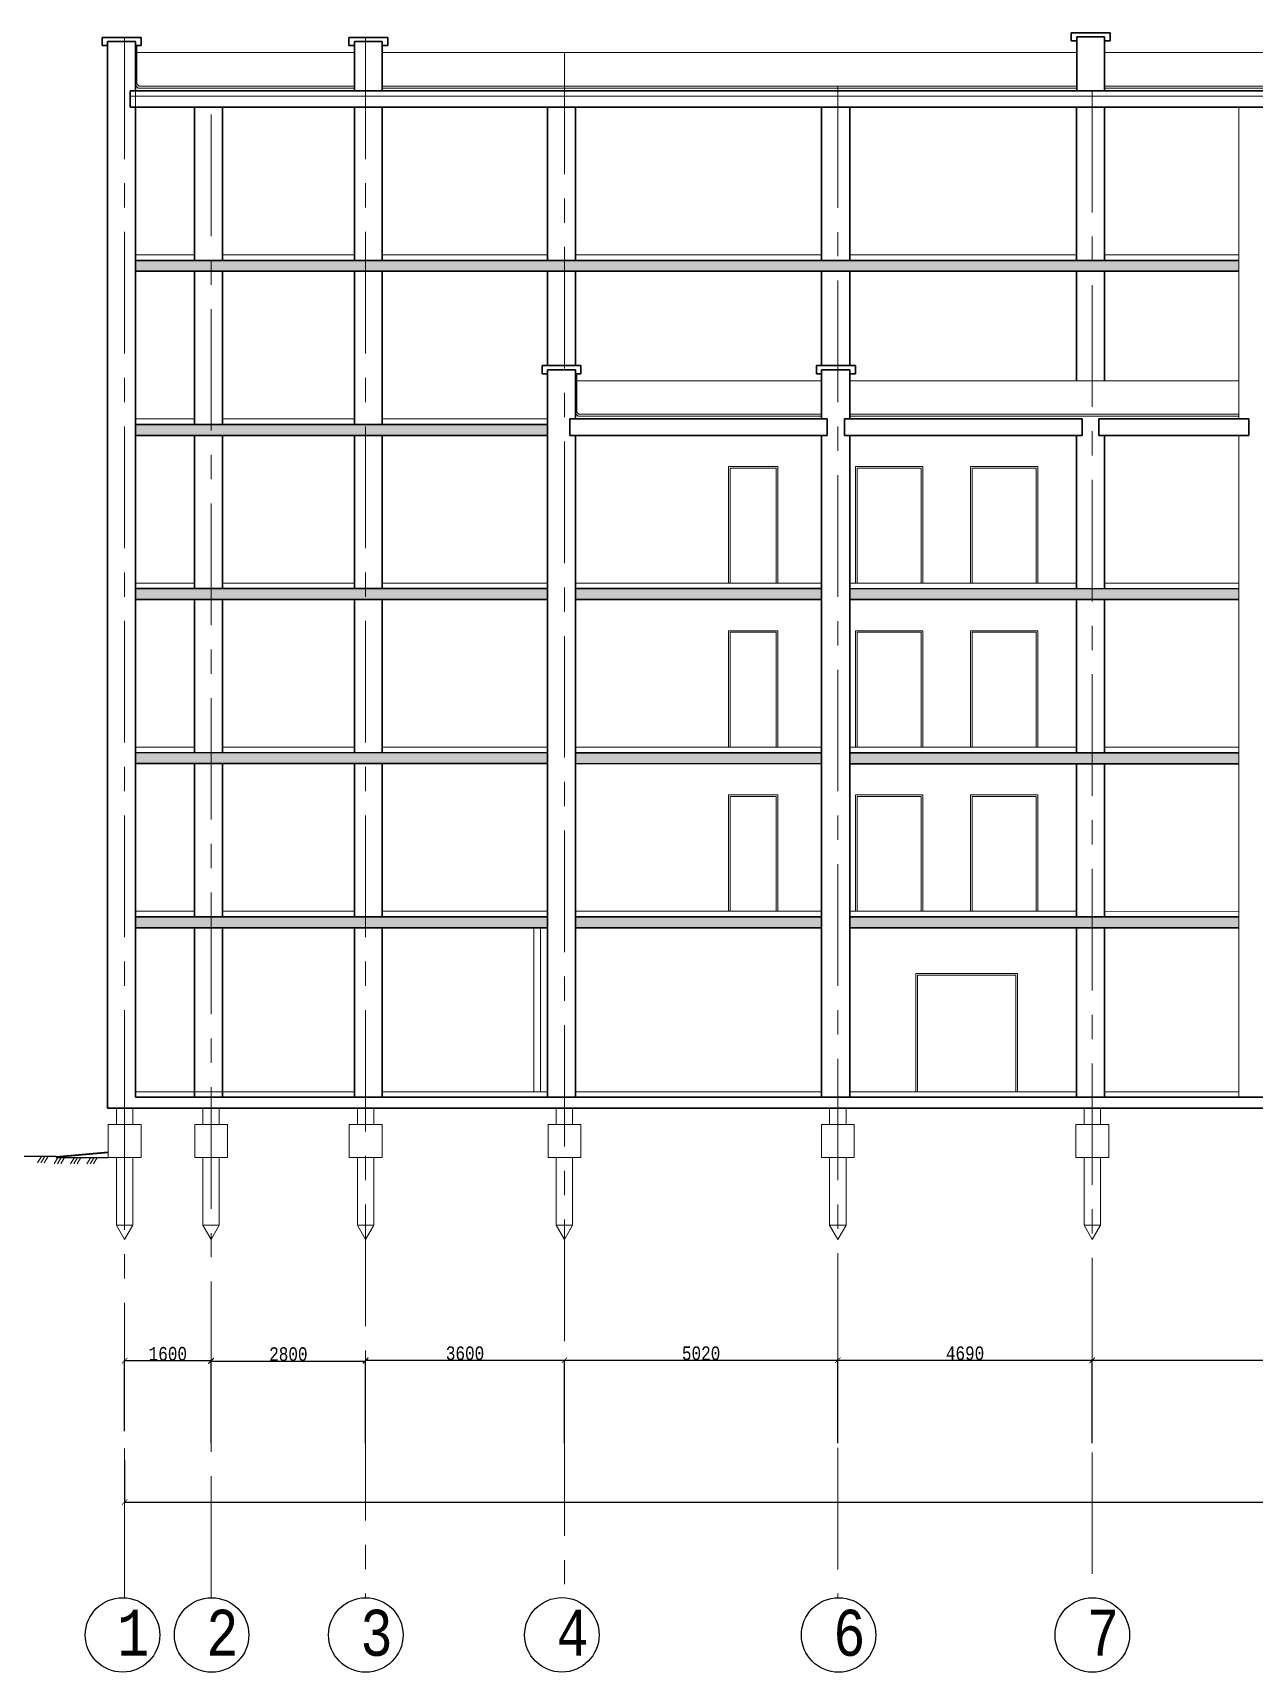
# Model space of a CAD drawing. Header units: millimetres. Extents: x -689206 to 4969298, y -1019800 to 703299.
# Drawn here: x 53397 to 75721, y -719664 to -689694 of the extents above; entities that cross this region are included whole.
import ezdxf

# ---------------------------------------------------------------- set-up
doc = ezdxf.new("R2010")
doc.units = ezdxf.units.MM
doc.linetypes.add('осеваяX2', pattern=[101.6, 63.5, -12.7, 12.7, -12.7])
doc.layers.add('РАЗМЕРЫ', color=7, linetype='Continuous', lineweight=9)
for name, color, linetype in [('разрез1-1', 7, 'Continuous'), ('разрез2-2', 7, 'Continuous'), ('сетка', 104, 'Continuous')]:
    doc.layers.add(name, color=color, linetype=linetype)
doc.styles.add('Аннотативный', font='isocteur.ttf', dxfattribs={"width": 0.7, "height": 250})
doc.dimstyles.new('Аннотативный', dxfattribs={"dimscale": 0, "dimtxt": 250, "dimasz": 100, "dimexe": 1.25, "dimexo": 0.625, "dimtad": 1, "dimdec": 0, "dimtxsty": 'Аннотативный', "dimblk": 'ARCHTICK', "dimcen": 2.5, "dimadec": 0, "dimazin": 0, "dimtfac": 1, "dimtdec": 0, "dimtmove": 0, "dimatfit": 3, "dimfxl": 1, "dimarcsym": 0})
pattern_1 = [(45, (0, -153604.33), (33.6759605, 123.478522), [158.75, -31.75, 0, -31.75])]

# ---------------------------------------------------------------- blocks, each defined once
blk = doc.blocks.new('_ArchTick')
at = {"color": 0, "linetype": 'ByBlock', "const_width": 0.15}
blk.add_lwpolyline([(-0.5, -0.5), (0.5, 0.5)], dxfattribs=at)
blk = doc.blocks.new('*D3258')
at = {"layer": 'Defpoints', "color": 0, "lineweight": 5, "ltscale": 35, "transparency": 16777216}
for p in [(55075, -713970), (55075, -715257), (56656, -715257)]:
    blk.add_point(p, dxfattribs=at)
at = {"layer": 'РАЗМЕРЫ', "color": 0, "lineweight": -2, "ltscale": 35, "transparency": 16777216}
for p, q in [((55075, -715256), (55075, -713969)), ((56656, -713970), (55075, -713970)), ((56656, -715256), (56656, -713969))]:
    blk.add_line(p, q, dxfattribs=at)
at = {"layer": 'РАЗМЕРЫ', "color": 0, "lineweight": -2, "ltscale": 35, "transparency": 16777216, "xscale": 100, "yscale": 100, "zscale": 100, "rotation": 180}
blk.add_blockref('_ArchTick', (55075, -713970), dxfattribs=at)
at = {"layer": 'РАЗМЕРЫ', "color": 0, "lineweight": -2, "ltscale": 35, "transparency": 16777216, "xscale": 100, "yscale": 100, "zscale": 100}
blk.add_blockref('_ArchTick', (56656, -713970), dxfattribs=at)
at = {"layer": 'РАЗМЕРЫ', "color": 0, "lineweight": 5, "ltscale": 35, "transparency": 16777216, "insert": (55865, -713845), "char_height": 250, "attachment_point": 5, "style": 'Аннотативный'}
blk.add_mtext('1600', dxfattribs=at)
blk = doc.blocks.new('*D3259')
at = {"layer": 'Defpoints', "color": 0, "lineweight": 5, "ltscale": 35, "transparency": 16777216}
for p in [(59480, -713977), (56656, -715478), (59480, -715478)]:
    blk.add_point(p, dxfattribs=at)
at = {"layer": 'РАЗМЕРЫ', "color": 0, "lineweight": -2, "ltscale": 35, "transparency": 16777216}
for p, q in [((56656, -715477), (56656, -713976)), ((56656, -713977), (59480, -713977)), ((59480, -715477), (59480, -713976))]:
    blk.add_line(p, q, dxfattribs=at)
at = {"layer": 'РАЗМЕРЫ', "color": 0, "lineweight": -2, "ltscale": 35, "transparency": 16777216, "xscale": 100, "yscale": 100, "zscale": 100, "rotation": 180}
blk.add_blockref('_ArchTick', (56656, -713977), dxfattribs=at)
at = {"layer": 'РАЗМЕРЫ', "color": 0, "lineweight": -2, "ltscale": 35, "transparency": 16777216, "xscale": 100, "yscale": 100, "zscale": 100}
blk.add_blockref('_ArchTick', (59480, -713977), dxfattribs=at)
at = {"layer": 'РАЗМЕРЫ', "color": 0, "lineweight": 5, "ltscale": 35, "transparency": 16777216, "insert": (58068, -713851), "char_height": 250, "attachment_point": 5, "style": 'Аннотативный'}
blk.add_mtext('2800', dxfattribs=at)
blk = doc.blocks.new('*D3260')
at = {"layer": 'Defpoints', "color": 0, "lineweight": 5, "ltscale": 35, "transparency": 16777216}
for p in [(59480, -713961), (63114, -713961), (63114, -715481)]:
    blk.add_point(p, dxfattribs=at)
at = {"layer": 'РАЗМЕРЫ', "color": 0, "lineweight": -2, "ltscale": 35, "transparency": 16777216}
for p, q in [((59480, -713960), (59480, -713960)), ((59480, -713961), (63114, -713961)), ((63114, -715480), (63114, -713960))]:
    blk.add_line(p, q, dxfattribs=at)
at = {"layer": 'РАЗМЕРЫ', "color": 0, "lineweight": -2, "ltscale": 35, "transparency": 16777216, "xscale": 100, "yscale": 100, "zscale": 100, "rotation": 180}
blk.add_blockref('_ArchTick', (59480, -713961), dxfattribs=at)
at = {"layer": 'РАЗМЕРЫ', "color": 0, "lineweight": -2, "ltscale": 35, "transparency": 16777216, "xscale": 100, "yscale": 100, "zscale": 100}
blk.add_blockref('_ArchTick', (63114, -713961), dxfattribs=at)
at = {"layer": 'РАЗМЕРЫ', "color": 0, "lineweight": 5, "ltscale": 35, "transparency": 16777216, "insert": (61297, -713835), "char_height": 250, "attachment_point": 5, "style": 'Аннотативный'}
blk.add_mtext('3600', dxfattribs=at)
blk = doc.blocks.new('*D3261')
at = {"layer": 'Defpoints', "color": 0, "lineweight": 5, "ltscale": 35, "transparency": 16777216}
for p in [(63114, -713961), (68110, -713961), (68110, -715477)]:
    blk.add_point(p, dxfattribs=at)
at = {"layer": 'РАЗМЕРЫ', "color": 0, "lineweight": -2, "ltscale": 35, "transparency": 16777216}
for p, q in [((63114, -713960), (63114, -713960)), ((63114, -713961), (68110, -713961)), ((68110, -715476), (68110, -713960))]:
    blk.add_line(p, q, dxfattribs=at)
at = {"layer": 'РАЗМЕРЫ', "color": 0, "lineweight": -2, "ltscale": 35, "transparency": 16777216, "xscale": 100, "yscale": 100, "zscale": 100, "rotation": 180}
blk.add_blockref('_ArchTick', (63114, -713961), dxfattribs=at)
at = {"layer": 'РАЗМЕРЫ', "color": 0, "lineweight": -2, "ltscale": 35, "transparency": 16777216, "xscale": 100, "yscale": 100, "zscale": 100}
blk.add_blockref('_ArchTick', (68110, -713961), dxfattribs=at)
at = {"layer": 'РАЗМЕРЫ', "color": 0, "lineweight": 5, "ltscale": 35, "transparency": 16777216, "insert": (65612, -713835), "char_height": 250, "attachment_point": 5, "style": 'Аннотативный'}
blk.add_mtext('5020', dxfattribs=at)
blk = doc.blocks.new('*D3262')
at = {"layer": 'Defpoints', "color": 0, "lineweight": 5, "ltscale": 35, "transparency": 16777216}
for p in [(68110, -713961), (72762, -713961), (72762, -715476)]:
    blk.add_point(p, dxfattribs=at)
at = {"layer": 'РАЗМЕРЫ', "color": 0, "lineweight": -2, "ltscale": 35, "transparency": 16777216}
for p, q in [((68110, -713960), (68110, -713960)), ((68110, -713961), (72762, -713961)), ((72762, -715476), (72762, -713960))]:
    blk.add_line(p, q, dxfattribs=at)
at = {"layer": 'РАЗМЕРЫ', "color": 0, "lineweight": -2, "ltscale": 35, "transparency": 16777216, "xscale": 100, "yscale": 100, "zscale": 100, "rotation": 180}
blk.add_blockref('_ArchTick', (68110, -713961), dxfattribs=at)
at = {"layer": 'РАЗМЕРЫ', "color": 0, "lineweight": -2, "ltscale": 35, "transparency": 16777216, "xscale": 100, "yscale": 100, "zscale": 100}
blk.add_blockref('_ArchTick', (72762, -713961), dxfattribs=at)
at = {"layer": 'РАЗМЕРЫ', "color": 0, "lineweight": 5, "ltscale": 35, "transparency": 16777216, "insert": (70436, -713835), "char_height": 250, "attachment_point": 5, "style": 'Аннотативный'}
blk.add_mtext('4690', dxfattribs=at)
blk = doc.blocks.new('*D3263')
at = {"layer": 'Defpoints', "color": 0, "lineweight": 5, "ltscale": 35, "transparency": 16777216}
for p in [(72762, -713961), (79994, -713961), (79994, -715476)]:
    blk.add_point(p, dxfattribs=at)
at = {"layer": 'РАЗМЕРЫ', "color": 0, "lineweight": -2, "ltscale": 35, "transparency": 16777216}
for p, q in [((72762, -713960), (72762, -713960)), ((72762, -713961), (79994, -713961)), ((79994, -715476), (79994, -713960))]:
    blk.add_line(p, q, dxfattribs=at)
at = {"layer": 'РАЗМЕРЫ', "color": 0, "lineweight": -2, "ltscale": 35, "transparency": 16777216, "xscale": 100, "yscale": 100, "zscale": 100, "rotation": 180}
blk.add_blockref('_ArchTick', (72762, -713961), dxfattribs=at)
at = {"layer": 'РАЗМЕРЫ', "color": 0, "lineweight": -2, "ltscale": 35, "transparency": 16777216, "xscale": 100, "yscale": 100, "zscale": 100}
blk.add_blockref('_ArchTick', (79994, -713961), dxfattribs=at)
at = {"layer": 'РАЗМЕРЫ', "color": 0, "lineweight": 5, "ltscale": 35, "transparency": 16777216, "insert": (76378, -713835), "char_height": 250, "attachment_point": 5, "style": 'Аннотативный'}
blk.add_mtext('7200', dxfattribs=at)
blk = doc.blocks.new('*D3273')
at = {"layer": 'Defpoints', "color": 0, "lineweight": 5, "ltscale": 35, "transparency": 16777216}
for p in [(55075, -715792), (107206, -715792), (107206, -716553)]:
    blk.add_point(p, dxfattribs=at)
at = {"layer": 'РАЗМЕРЫ', "color": 0, "lineweight": -2, "ltscale": 35, "transparency": 16777216}
for p, q in [((55075, -715792), (55075, -716554)), ((107206, -715792), (107206, -716554)), ((55075, -716553), (107206, -716553))]:
    blk.add_line(p, q, dxfattribs=at)
at = {"layer": 'РАЗМЕРЫ', "color": 0, "lineweight": -2, "ltscale": 35, "transparency": 16777216, "xscale": 100, "yscale": 100, "zscale": 100, "rotation": 180}
blk.add_blockref('_ArchTick', (55075, -716553), dxfattribs=at)
at = {"layer": 'РАЗМЕРЫ', "color": 0, "lineweight": -2, "ltscale": 35, "transparency": 16777216, "xscale": 100, "yscale": 100, "zscale": 100}
blk.add_blockref('_ArchTick', (107206, -716553), dxfattribs=at)
at = {"layer": 'РАЗМЕРЫ', "color": 0, "lineweight": 5, "ltscale": 35, "transparency": 16777216, "insert": (81140, -716427), "char_height": 250, "attachment_point": 5, "style": 'Аннотативный'}
blk.add_mtext('52131', dxfattribs=at)

msp = doc.modelspace()

# ---------------------------------------------------------------- hatches: boundary and pattern name
at = {"layer": 'РАЗМЕРЫ', "lineweight": 15, "ltscale": 35}
h = msp.add_hatch(dxfattribs=at)
h.set_pattern_fill('ANSI36', color=256, scale=20)
h.set_pattern_definition(pattern_1)
h.paths.add_polyline_path([(62804.2, -696854.3), (55274.8, -696854.3), (55274.8, -697054.3), (62804.2, -697054.3)])
h.paths.add_polyline_path([(75439.7, -693857.1), (55274.8, -693854.3), (55274.8, -694054.3), (75439.7, -694054.3)])
h.paths.add_polyline_path([(85731.6, -693854.3), (81599.7, -693854.3), (81599.7, -694054.3), (85731.6, -694054.3)])
at = {"layer": 'РАЗМЕРЫ', "lineweight": 25, "ltscale": 35}
h = msp.add_hatch(dxfattribs=at)
h.set_pattern_fill('ANSI36', color=256, scale=20)
h.set_pattern_definition(pattern_1)
h.paths.add_polyline_path([(62804.2, -705854.6), (55274.8, -705854.3), (55274.8, -706054.3), (62804.2, -706055.2), (62804.2, -706054.3)])
h.paths.add_polyline_path([(67814.2, -705854.8), (63314.2, -705854.6), (63314.2, -706054.3), (63314.2, -706055.2), (67814.2, -706055.7)])
h.paths.add_polyline_path([(75439.7, -705855.1), (68332.2, -705854.8), (68332.2, -706055.8), (75439.7, -706056.6)])
h.paths.add_polyline_path([(75439.7, -702856.7), (68332.2, -702855.9), (68332.2, -703055.9), (75439.7, -703056.7)])
h.paths.add_polyline_path([(67814.2, -702855.8), (63314.2, -702855.3), (63314.2, -703055.3), (67814.2, -703055.8)])
h.paths.add_polyline_path([(62804.2, -702855.2), (55274.8, -702854.3), (55274.8, -703054.3), (62804.2, -703055.2), (62804.2, -703054.3)])
h.paths.add_polyline_path([(62804.2, -699855.3), (55274.8, -699854.3), (55274.8, -700054.3), (62804.2, -700054.3)])
h.paths.add_polyline_path([(67814.2, -699855.9), (63314.2, -699855.3), (63314.2, -700054.3), (67814.2, -700054.3)])
h.paths.add_polyline_path([(75439.7, -699856.8), (68332.2, -699856), (68332.2, -700054.3), (75439.7, -700054.3)])

# ---------------------------------------------------------------- linework, layer by layer
at = {"layer": 'РАЗМЕРЫ', "linetype": 'ByBlock', "lineweight": 30, "ltscale": 35}
for p, q in [((54664.8, -689854.3), (54664.8, -689779.3)), ((54664.8, -689779.3), (55274.8, -689779.3)), ((54664.8, -689929.3), (54664.8, -689854.3)), ((55274.8, -689779.3), (55374.8, -689779.3)), ((55374.8, -689779.3), (55374.8, -689929.3)), ((59174.8, -689854.3), (59174.8, -689779.3)), ((59174.8, -689779.3), (59784.8, -689779.3)), ((59174.8, -689929.3), (59174.8, -689854.3)), ((59784.8, -689779.3), (59884.8, -689779.3)), ((59884.8, -689779.3), (59884.8, -689929.3)), ((72376.9, -689769.3), (72376.9, -689694.3)), ((72376.9, -689694.3), (72986.9, -689694.3)), ((72376.9, -689844.3), (72376.9, -689769.3)), ((72476.9, -689844.3), (72376.9, -689844.3)), ((72986.9, -689694.3), (73086.9, -689694.3)), ((73086.9, -689844.3), (72986.9, -689844.3)), ((73086.9, -689694.3), (73086.9, -689844.3)), ((54764.8, -689929.3), (54664.8, -689929.3)), ((55374.8, -689929.3), (55274.8, -689929.3)), ((59274.8, -689929.3), (59174.8, -689929.3)), ((59884.8, -689929.3), (59784.8, -689929.3)), ((62704.2, -695854.3), (62704.2, -695779.3)), ((62704.2, -695779.3), (63314.2, -695779.3)), ((62704.2, -695929.3), (62704.2, -695854.3)), ((63314.2, -695779.3), (63414.2, -695779.3)), ((63414.2, -695779.3), (63414.2, -695929.3)), ((67722.2, -695854.3), (67722.2, -695779.3)), ((67722.2, -695779.3), (68332.2, -695779.3)), ((67722.2, -695929.3), (67722.2, -695854.3)), ((68332.2, -695779.3), (68432.2, -695779.3)), ((68432.2, -695779.3), (68432.2, -695929.3)), ((62804.2, -695929.3), (62704.2, -695929.3)), ((63414.2, -695929.3), (63314.2, -695929.3)), ((67814.2, -695929.3), (67722.2, -695929.3)), ((68432.2, -695929.3), (68332.2, -695929.3))]:
    msp.add_line(p, q, dxfattribs=at)
at = {"layer": 'РАЗМЕРЫ', "lineweight": 30, "ltscale": 35}
for p, q in [((54764.8, -709054.3), (54764.8, -689854.3)), ((55274.8, -689854.3), (54764.8, -689854.3)), ((55274.8, -689854.3), (55274.8, -690754.3)), ((55274.8, -690754.3), (55274.8, -689854.3)), ((59784.8, -689854.3), (59274.8, -689854.3)), ((59274.8, -689854.3), (59274.8, -690754.3)), ((59784.8, -690754.3), (59784.8, -689854.3)), ((72476.9, -690754.3), (72476.9, -689769.3)), ((72476.9, -689769.3), (72984.2, -689769.3)), ((72984.2, -689769.3), (72984.2, -690754.3)), ((55174.8, -691054.3), (55174.8, -690754.3)), ((55174.8, -690754.3), (55274.8, -690754.3)), ((55274.8, -690754.3), (55274.8, -690654.3)), ((55274.8, -690754.3), (59784.8, -690754.3)), ((59784.8, -690754.3), (63314.2, -690754.3)), ((63314.2, -690754.3), (85731.6, -690754.3)), ((55274.8, -691054.3), (55174.8, -691054.3)), ((55274.8, -693754.3), (55274.8, -691054.3)), ((55274.8, -691054.3), (85731.6, -691054.3)), ((55274.8, -691054.3), (55274.8, -709054.3)), ((56354.2, -691054.3), (56354.2, -693854.5)), ((56864.2, -691054.3), (56864.2, -693854.5)), ((59274.8, -691054.3), (59274.8, -693854.3)), ((59784.8, -691054.3), (59784.8, -693854.3)), ((62804.2, -691054.3), (62804.2, -693854.3)), ((63314.2, -691054.3), (63314.2, -693854.3)), ((67814.2, -691054.3), (67814.2, -693854.3)), ((68332.2, -691054.3), (68332.2, -693854.3)), ((72474.2, -691054.3), (72474.2, -693854.3)), ((72984.2, -691054.3), (72984.2, -693854.3)), ((55274.8, -693854.3), (55274.8, -693754.3)), ((75439.7, -693857.1), (55274.8, -693854.3)), ((55274.8, -696754.3), (55274.8, -694054.3)), ((55274.8, -694054.3), (75439.7, -694054.3)), ((56354.2, -694054.3), (56354.2, -696854.3)), ((56864.2, -694054.3), (56864.2, -696854.3)), ((59274.8, -694054.3), (59274.8, -696854.3)), ((59784.8, -694054.3), (59784.8, -696854.3)), ((62804.2, -694054.3), (62804.2, -695779.3)), ((63314.2, -694054.3), (63314.2, -695779.3)), ((67814.2, -694054.3), (67814.2, -695779.3)), ((68332.2, -694054.3), (68332.2, -695779.3)), ((72474.2, -694054.3), (72474.2, -696054.3)), ((72984.2, -694054.3), (72984.2, -696054.3)), ((62804.2, -696754.3), (62804.2, -695854.3)), ((62804.2, -695854.3), (63314.2, -695854.3)), ((62804.2, -695854.3), (62804.2, -696854.3)), ((63314.2, -695854.3), (63314.2, -696754.3)), ((67814.2, -696754.3), (67814.2, -695854.3)), ((67814.2, -695854.3), (68332.2, -695854.3)), ((67814.2, -695854.3), (67814.2, -696754.3)), ((67822.2, -695854.3), (68332.2, -695854.3)), ((68332.2, -695854.3), (68332.2, -696754.3)), ((63214.2, -697054.3), (63214.2, -696754.3)), ((63214.2, -696754.3), (63314.2, -696754.3)), ((67814.2, -696754.3), (63314.2, -696754.3)), ((67914.2, -696754.3), (67814.2, -696754.3)), ((67914.2, -697054.3), (67914.2, -696754.3)), ((68232.2, -697054.3), (68232.2, -696754.3)), ((68232.2, -696754.3), (68332.2, -696754.3)), ((72474.2, -696754.3), (68332.2, -696754.3)), ((72574.2, -696754.3), (72474.2, -696754.3)), ((72574.2, -697054.3), (72574.2, -696754.3)), ((72884.2, -697054.3), (72884.2, -696754.3)), ((72884.2, -696754.3), (72984.2, -696754.3)), ((75519.7, -696754.3), (72984.2, -696754.3)), ((75622.3, -696754.3), (75519.7, -696754.3)), ((75622.3, -697054.3), (75622.3, -696754.3)), ((55274.8, -697054.3), (55274.8, -696854.3)), ((55274.8, -696854.3), (62804.2, -696854.3)), ((62804.2, -697054.3), (55274.8, -697054.3)), ((56354.2, -697054.3), (56354.2, -699854.5)), ((56864.2, -697054.3), (56864.2, -699854.5)), ((59274.8, -697054.3), (59274.8, -699854.3)), ((59784.8, -697054.3), (59784.8, -699854.3)), ((62804.2, -697054.3), (62804.2, -696854.3)), ((62804.2, -697054.3), (62804.2, -699854.3)), ((63314.2, -697054.3), (63214.2, -697054.3)), ((63314.2, -697054.3), (63314.2, -699854.3)), ((67914.2, -697054.3), (63314.2, -697054.3)), ((67814.2, -697054.3), (67814.2, -699754.3)), ((67814.2, -697054.3), (67914.2, -697054.3)), ((67814.2, -706055.7), (67814.2, -697054.3)), ((68332.2, -697054.3), (68232.2, -697054.3)), ((68332.2, -697054.3), (68332.2, -699854.3)), ((72574.2, -697054.3), (68332.2, -697054.3)), ((68332.2, -706055.8), (68332.2, -697054.3)), ((72474.2, -697054.3), (72374.2, -697054.3)), ((72474.2, -697054.3), (72474.2, -699854.3)), ((72474.2, -697054.3), (72574.2, -697054.3)), ((75519.7, -697054.3), (72884.2, -697054.3)), ((72984.2, -697054.3), (72884.2, -697054.3)), ((72984.2, -697054.3), (72984.2, -699854.3)), ((72984.2, -697054.3), (73084.2, -697054.3)), ((75622.3, -697054.3), (75519.7, -697054.3)), ((75522.3, -697054.3), (75622.3, -697054.3)), ((55274.8, -699854.3), (55274.8, -699754.3)), ((62804.2, -699855.3), (55274.8, -699854.3)), ((55274.8, -702754.3), (55274.8, -700054.3)), ((55274.8, -700054.3), (62804.2, -700054.3)), ((56354.2, -700054.3), (56354.2, -702854.5)), ((56864.2, -700054.3), (56864.2, -702854.5)), ((59274.8, -700054.3), (59274.8, -702854.3)), ((59784.8, -700054.3), (59784.8, -702854.3)), ((62804.2, -700054.3), (62804.2, -699855.3)), ((62804.2, -700054.3), (62804.2, -702854.3)), ((63314.2, -700054.3), (63314.2, -699855.3)), ((67814.2, -699855.9), (63314.2, -699855.3)), ((63314.2, -700054.3), (63314.2, -702854.3)), ((63314.2, -700054.3), (67814.2, -700054.3)), ((67814.2, -700054.3), (67814.2, -702854.3)), ((75439.7, -699856.8), (68332.2, -699856)), ((68332.2, -700054.3), (68332.2, -702854.3)), ((68332.2, -700054.3), (75439.7, -700054.3)), ((72474.2, -700054.3), (72474.2, -702854.3)), ((72984.2, -700054.3), (72984.2, -702854.3)), ((55274.8, -703054.3), (55274.8, -702854.3)), ((55274.8, -702854.3), (62804.2, -702855.2)), ((62804.2, -703055.2), (55274.8, -703054.3)), ((56354.2, -703054.5), (56354.2, -705854.4)), ((56864.2, -703054.5), (56864.2, -705854.4)), ((59274.8, -703054.3), (59274.8, -705854.3)), ((59784.8, -703054.3), (59784.8, -705854.3)), ((62804.2, -703055.2), (62804.2, -702855.2)), ((62804.2, -703054.3), (62804.2, -705854.3)), ((63314.2, -703055.3), (63314.2, -702854.3)), ((63314.2, -702855.3), (67814.2, -702855.8)), ((63314.2, -703054.3), (63314.2, -705854.3)), ((67814.2, -703055.8), (63314.2, -703055.3)), ((67814.2, -703054.3), (67814.2, -705854.3)), ((68332.2, -702855.9), (75439.7, -702856.7)), ((68332.2, -703054.3), (68332.2, -705854.3)), ((75439.7, -703056.7), (68332.2, -703055.9)), ((72474.2, -703054.3), (72474.2, -705854.3)), ((72984.2, -703054.3), (72984.2, -705854.3)), ((55274.8, -705854.3), (55274.8, -705754.3)), ((62804.2, -705854.6), (55274.8, -705854.3)), ((55274.8, -709054.3), (55274.8, -706054.3)), ((55274.8, -706054.3), (62804.2, -706055.2)), ((56354.2, -706054.4), (56354.2, -709154.3)), ((56864.2, -706054.5), (56864.2, -709154.3)), ((59274.8, -706054.3), (59274.8, -709054.3)), ((59784.8, -706054.3), (59784.8, -709054.3)), ((62804.2, -706055.2), (62804.2, -705854.6)), ((62804.2, -706054.3), (62804.2, -709054.3)), ((63314.2, -706054.3), (63314.2, -705854.6)), ((67814.2, -705854.8), (63314.2, -705854.6)), ((63314.2, -706054.3), (63314.2, -709054.3)), ((63314.2, -706055.2), (67814.2, -706055.7)), ((67814.2, -706054.3), (67814.2, -709054.3)), ((75439.7, -705855.1), (68332.2, -705854.8)), ((68332.2, -706054.3), (68332.2, -709054.3)), ((68332.2, -706055.8), (75439.7, -706056.6)), ((72474.2, -706054.3), (72474.2, -709054.3)), ((72984.2, -706054.3), (72984.2, -709054.3)), ((54764.8, -709054.3), (54764.8, -709154.3)), ((54764.8, -709054.3), (54764.8, -709154.3)), ((55274.8, -709054.3), (55274.8, -709154.3)), ((59274.8, -709054.3), (59274.8, -709154.3)), ((59784.8, -709054.3), (59784.8, -709154.3)), ((62804.2, -709054.3), (62804.2, -709154.3)), ((63314.2, -709054.3), (63314.2, -709154.3)), ((67814.2, -709054.3), (67814.2, -709154.3)), ((68332.2, -709054.3), (68332.2, -709154.3)), ((72474.2, -709054.3), (72474.2, -709154.3)), ((72984.2, -709054.3), (72984.2, -709154.3)), ((54764.8, -709354.3), (54764.8, -709154.3)), ((102776.5, -709354.3), (54764.8, -709354.3)), ((55274.8, -709154.3), (107005.3, -709154.3))]:
    msp.add_line(p, q, dxfattribs=at)
at = {"layer": 'РАЗМЕРЫ', "linetype": 'осеваяX2', "lineweight": 5, "ltscale": 35}
for p, q in [((55074.8, -689779.3), (55074.8, -709354.3)), ((59479.8, -689779.3), (59479.8, -718303)), ((63114.2, -690054.3), (63114.2, -718303)), ((56655.7, -718303), (56655.7, -690754.3)), ((68110.3, -690669.3), (68110.3, -718303)), ((72761.6, -690754.3), (72761.6, -718303)), ((55074.8, -709354.3), (55074.8, -718303))]:
    msp.add_line(p, q, dxfattribs=at)
at = {"layer": 'РАЗМЕРЫ', "lineweight": 15, "ltscale": 35}
for p, q in [((55274.8, -691054.3), (55274.8, -690754.3)), ((59784.8, -690854.3), (55174.8, -690854.3)), ((85831.6, -690854.3), (59784.8, -690854.3)), ((75819.7, -691054.3), (75563.7, -691052.6)), ((55274.8, -693754.3), (56354.2, -693754.3)), ((56864.2, -693754.3), (59274.8, -693754.3)), ((59784.8, -693754.3), (62804.2, -693754.3)), ((63314.2, -693754.3), (67814.2, -693754.3)), ((68332.2, -693754.3), (72474.2, -693754.3)), ((72984.2, -693754.3), (75439.7, -693754.3)), ((56354.2, -696754.3), (55274.8, -696754.3)), ((59274.8, -696754.3), (56864.2, -696754.3)), ((62804.2, -696754.3), (59784.8, -696754.3)), ((63314.2, -696754.3), (63314.2, -696654.3)), ((55274.8, -699754.3), (56354.2, -699754.3)), ((56864.2, -699754.3), (59274.8, -699754.3)), ((59784.8, -699754.3), (62804.2, -699754.3)), ((63314.2, -699754.3), (67814.2, -699754.3)), ((68332.2, -699754.3), (72474.2, -699754.3)), ((72984.2, -699754.3), (75439.7, -699756.8)), ((56354.2, -702754.3), (55274.8, -702754.3)), ((59274.8, -702754.3), (56864.2, -702754.3)), ((62804.2, -702754.3), (59784.8, -702754.3)), ((67814.2, -702754.3), (63314.2, -702754.3)), ((72474.2, -702754.3), (68332.2, -702754.3)), ((75439.7, -702756.7), (72984.2, -702754.3)), ((55274.8, -705754.3), (56354.2, -705754.3)), ((56864.2, -705754.3), (59274.8, -705754.3)), ((59784.8, -705754.3), (62804.2, -705754.3)), ((63314.2, -705754.3), (67814.2, -705754.3)), ((68332.2, -705754.3), (72474.2, -705754.3)), ((72984.2, -705754.3), (75439.7, -705756.5)), ((62556.5, -706055.1), (62556.5, -709054.3)), ((62676.5, -706055.1), (62676.5, -709054.3)), ((69564.7, -706894.3), (69534.7, -706894.3)), ((69534.7, -706894.3), (69534.7, -709054.3)), ((71394.7, -706894.3), (69564.7, -706894.3)), ((71364.7, -706924.3), (69564.7, -706924.3)), ((69564.7, -706924.3), (69564.7, -709054.3)), ((71364.7, -709054.3), (71364.7, -706924.3)), ((71394.7, -706924.3), (71394.7, -706894.3)), ((71394.7, -709054.3), (71394.7, -706924.3)), ((55274.8, -709054.3), (59274.8, -709054.3)), ((59784.8, -709054.3), (62804.2, -709054.3)), ((63314.2, -709054.3), (67814.2, -709054.3)), ((68332.2, -709054.3), (72474.2, -709054.3)), ((71364.7, -709054.3), (71394.7, -709054.3)), ((72984.2, -709054.3), (75439.7, -709054.3))]:
    msp.add_line(p, q, dxfattribs=at)
at = {"layer": 'РАЗМЕРЫ', "lineweight": 20, "ltscale": 35}
for p, q in [((75439.7, -691054.3), (75439.7, -696754.3)), ((75439.7, -697054.3), (75439.7, -709054.3)), ((75439.7, -709054.3), (75439.7, -709154.3))]:
    msp.add_line(p, q, dxfattribs=at)
at = {"layer": 'РАЗМЕРЫ', "lineweight": 18, "ltscale": 35}
for p, q in [((66111.9, -697624.3), (66111.9, -699754.3)), ((66111.9, -697624.3), (66111.9, -699754.3)), ((67011.9, -697624.3), (66111.9, -697624.3)), ((66111.9, -697624.3), (66111.9, -697654.3)), ((66141.9, -697654.3), (66981.9, -697654.3)), ((66141.9, -697654.3), (66141.9, -699754.3)), ((66981.9, -697654.3), (66981.9, -699754.3)), ((67011.9, -697624.3), (67011.9, -699754.3)), ((67011.9, -697624.3), (67011.9, -699754.3)), ((67011.9, -699754.3), (67011.9, -697624.3)), ((69633.2, -697624.3), (68433.2, -697624.3)), ((68433.2, -697624.3), (68433.2, -699754.3)), ((69633.2, -697654.3), (68463.2, -697654.3)), ((68463.2, -697654.3), (68463.2, -699754.3)), ((69663.2, -697624.3), (69633.2, -697624.3)), ((69633.2, -697654.3), (69633.2, -699754.3)), ((69633.2, -699754.3), (69633.2, -697654.3)), ((69663.2, -699754.3), (69663.2, -697624.3)), ((71737.4, -697624.3), (70537.4, -697624.3)), ((70537.4, -697624.3), (70537.4, -699754.3)), ((71737.4, -697654.3), (70567.4, -697654.3)), ((70567.4, -697654.3), (70567.4, -699754.3)), ((71767.4, -697624.3), (71737.4, -697624.3)), ((71737.4, -697654.3), (71737.4, -699754.3)), ((71737.4, -699754.3), (71737.4, -697654.3)), ((71767.4, -699754.3), (71767.4, -697624.3)), ((66111.9, -700624.3), (66111.9, -702754.3)), ((66111.9, -700624.3), (66111.9, -702754.3)), ((67011.9, -700624.3), (66111.9, -700624.3)), ((66111.9, -700624.3), (66111.9, -700654.3)), ((66141.9, -700654.3), (66981.9, -700654.3)), ((66141.9, -700654.3), (66141.9, -702754.3)), ((66981.9, -700654.3), (66981.9, -702754.3)), ((67011.9, -700624.3), (67011.9, -702754.3)), ((67011.9, -700624.3), (67011.9, -702754.3)), ((67011.9, -702754.3), (67011.9, -700624.3)), ((69633.2, -700624.3), (68433.2, -700624.3)), ((68433.2, -700624.3), (68433.2, -702754.3)), ((69633.2, -700654.3), (68463.2, -700654.3)), ((68463.2, -700654.3), (68463.2, -702754.3)), ((69663.2, -700624.3), (69633.2, -700624.3)), ((69633.2, -700654.3), (69633.2, -702754.3)), ((69633.2, -702754.3), (69633.2, -700654.3)), ((69663.2, -702754.3), (69663.2, -700624.3)), ((71737.4, -700624.3), (70537.4, -700624.3)), ((70537.4, -700624.3), (70537.4, -702754.3)), ((71737.4, -700654.3), (70567.4, -700654.3)), ((70567.4, -700654.3), (70567.4, -702754.3)), ((71767.4, -700624.3), (71737.4, -700624.3)), ((71737.4, -700654.3), (71737.4, -702754.3)), ((71737.4, -702754.3), (71737.4, -700654.3)), ((71767.4, -702754.3), (71767.4, -700624.3)), ((66111.9, -703624.3), (66111.9, -705754.3)), ((66111.9, -703624.3), (66111.9, -705754.3)), ((67011.9, -703624.3), (66111.9, -703624.3)), ((66111.9, -703624.3), (66111.9, -703654.3)), ((66141.9, -703654.3), (66981.9, -703654.3)), ((66141.9, -703654.3), (66141.9, -705754.3)), ((66981.9, -703654.3), (66981.9, -705754.3)), ((67011.9, -703624.3), (67011.9, -705754.3)), ((67011.9, -703624.3), (67011.9, -705754.3)), ((67011.9, -705754.3), (67011.9, -703624.3)), ((69633.2, -703624.3), (68433.2, -703624.3)), ((68433.2, -703624.3), (68433.2, -705754.3)), ((69633.2, -703654.3), (68463.2, -703654.3)), ((68463.2, -703654.3), (68463.2, -705754.3)), ((69663.2, -703624.3), (69633.2, -703624.3)), ((69633.2, -705754.3), (69633.2, -703654.3)), ((69633.2, -703654.3), (69633.2, -705754.3)), ((69663.2, -705754.3), (69663.2, -703624.3)), ((71737.4, -703624.3), (70537.4, -703624.3)), ((70537.4, -703624.3), (70537.4, -705754.3)), ((71737.4, -703654.3), (70567.4, -703654.3)), ((70567.4, -703654.3), (70567.4, -705754.3)), ((71767.4, -703624.3), (71737.4, -703624.3)), ((71737.4, -703654.3), (71737.4, -705754.3)), ((71737.4, -705754.3), (71737.4, -703654.3)), ((71767.4, -705754.3), (71767.4, -703624.3)), ((54924.8, -709354.3), (54924.8, -709654.3)), ((55224.8, -709654.3), (55224.8, -709354.3)), ((56505.7, -709354.3), (56505.7, -709654.3)), ((56805.7, -709654.3), (56805.7, -709354.3)), ((59329.8, -709354.3), (59329.8, -709654.3)), ((59629.8, -709654.3), (59629.8, -709354.3)), ((62964.2, -709354.3), (62964.2, -709654.3)), ((63264.2, -709654.3), (63264.2, -709354.3)), ((67960.3, -709354.3), (67960.3, -709654.3)), ((68260.3, -709654.3), (68260.3, -709354.3)), ((72611.6, -709354.3), (72611.6, -709654.3)), ((72911.6, -709654.3), (72911.6, -709354.3)), ((54774.8, -710254.3), (54774.8, -709654.3)), ((54774.8, -709654.3), (54924.8, -709654.3)), ((54924.8, -709654.3), (55074.8, -709654.3)), ((55074.8, -709654.3), (55374.8, -709654.3)), ((55374.8, -709654.3), (55374.8, -710254.3)), ((56355.7, -710254.3), (56355.7, -709654.3)), ((56355.7, -709654.3), (56505.7, -709654.3)), ((56505.7, -709654.3), (56655.7, -709654.3)), ((56655.7, -709654.3), (56955.7, -709654.3)), ((56955.7, -709654.3), (56955.7, -710254.3)), ((59179.8, -710254.3), (59179.8, -709654.3)), ((59179.8, -709654.3), (59329.8, -709654.3)), ((59329.8, -709654.3), (59479.8, -709654.3)), ((59479.8, -709654.3), (59779.8, -709654.3)), ((59779.8, -709654.3), (59779.8, -710254.3)), ((62814.2, -710254.3), (62814.2, -709654.3)), ((62814.2, -709654.3), (62964.2, -709654.3)), ((62964.2, -709654.3), (63114.2, -709654.3)), ((63114.2, -709654.3), (63414.2, -709654.3)), ((63414.2, -709654.3), (63414.2, -710254.3)), ((67810.3, -710254.3), (67810.3, -709654.3)), ((67810.3, -709654.3), (67960.3, -709654.3)), ((67960.3, -709654.3), (68110.3, -709654.3)), ((68110.3, -709654.3), (68410.3, -709654.3)), ((68410.3, -709654.3), (68410.3, -710254.3)), ((72461.6, -710254.3), (72461.6, -709654.3)), ((72461.6, -709654.3), (72611.6, -709654.3)), ((72611.6, -709654.3), (72761.6, -709654.3)), ((72761.6, -709654.3), (73061.6, -709654.3)), ((73061.6, -709654.3), (73061.6, -710254.3)), ((55374.8, -710254.3), (54774.8, -710254.3)), ((54924.8, -711121.1), (54924.8, -710254.3)), ((55224.8, -710254.3), (55224.8, -711133.1)), ((56955.7, -710254.3), (56355.7, -710254.3)), ((56505.7, -711121.1), (56505.7, -710254.3)), ((56805.7, -710254.3), (56805.7, -711133.1)), ((59779.8, -710254.3), (59179.8, -710254.3)), ((59329.8, -711121.1), (59329.8, -710254.3)), ((59629.8, -710254.3), (59629.8, -711133.1)), ((63414.2, -710254.3), (62814.2, -710254.3)), ((62964.2, -711121.1), (62964.2, -710254.3)), ((63264.2, -710254.3), (63264.2, -711133.1)), ((68410.3, -710254.3), (67810.3, -710254.3)), ((67960.3, -711121.1), (67960.3, -710254.3)), ((68260.3, -710254.3), (68260.3, -711133.1)), ((73061.6, -710254.3), (72461.6, -710254.3)), ((72611.6, -711121.1), (72611.6, -710254.3)), ((72911.6, -710254.3), (72911.6, -711133.1)), ((54924.8, -711494.5), (54924.8, -711121.1)), ((55224.8, -711494.5), (55224.8, -711133.1)), ((56505.7, -711494.5), (56505.7, -711121.1)), ((56805.7, -711494.5), (56805.7, -711133.1)), ((59329.8, -711494.5), (59329.8, -711121.1)), ((59629.8, -711494.5), (59629.8, -711133.1)), ((62964.2, -711494.5), (62964.2, -711121.1)), ((63264.2, -711494.5), (63264.2, -711133.1)), ((67960.3, -711494.5), (67960.3, -711121.1)), ((68260.3, -711494.5), (68260.3, -711133.1)), ((72611.6, -711494.5), (72611.6, -711121.1)), ((72911.6, -711494.5), (72911.6, -711133.1)), ((55074.8, -711754.3), (54924.8, -711494.5)), ((55224.8, -711494.5), (54924.8, -711494.5)), ((55074.8, -711754.3), (55224.8, -711494.5)), ((56655.7, -711754.3), (56505.7, -711494.5)), ((56805.7, -711494.5), (56505.7, -711494.5)), ((56655.7, -711754.3), (56805.7, -711494.5)), ((59479.8, -711754.3), (59329.8, -711494.5)), ((59629.8, -711494.5), (59329.8, -711494.5)), ((59479.8, -711754.3), (59629.8, -711494.5)), ((63114.2, -711754.3), (62964.2, -711494.5)), ((63264.2, -711494.5), (62964.2, -711494.5)), ((63114.2, -711754.3), (63264.2, -711494.5)), ((68110.3, -711754.3), (67960.3, -711494.5)), ((68260.3, -711494.5), (67960.3, -711494.5)), ((68110.3, -711754.3), (68260.3, -711494.5)), ((72761.6, -711754.3), (72611.6, -711494.5)), ((72911.6, -711494.5), (72611.6, -711494.5)), ((72761.6, -711754.3), (72911.6, -711494.5))]:
    msp.add_line(p, q, dxfattribs=at)
at = {"layer": 'разрез1-1', "lineweight": 15}
for p, q in [((55299.6, -690629.6), (55299.6, -689929.3)), ((55299.6, -690054.3), (56864.2, -690054.3)), ((56864.2, -690054.3), (59274.8, -690054.3)), ((59784.8, -690054.3), (67064.2, -690054.3)), ((67064.2, -690054.3), (68244.8, -690054.3)), ((68244.8, -690054.3), (72476.9, -690054.3)), ((72984.2, -690054.3), (85706.8, -690054.3)), ((72984.2, -690704.3), (79791, -690704.3)), ((63338.9, -696629.6), (63338.9, -695929.3)), ((63338.9, -696054.3), (67314.2, -696054.3)), ((67314.2, -696054.3), (67814.2, -696054.3)), ((68332.2, -696054.3), (72474.2, -696054.3)), ((72474.2, -696054.3), (75439.7, -696054.3))]:
    msp.add_line(p, q, dxfattribs=at)
for points in [[(55274.8, -690654.3), (55324.8, -690704.3), (56354.2, -690704.3)], [(55299.6, -690629.6), (55339.3, -690669.3), (56354.2, -690669.3)], [(56354.2, -690669.3), (59274.8, -690669.3)], [(56354.2, -690704.3), (59274.8, -690704.3)], [(59784.8, -690669.3), (66554.2, -690669.3)], [(59784.8, -690704.3), (66554.2, -690704.3)], [(66554.2, -690669.3), (72476.9, -690669.3)], [(66554.2, -690704.3), (68244.8, -690704.3)], [(72476.9, -690704.3), (68244.8, -690704.3)], [(79791, -690669.3), (72984.2, -690669.3)], [(79791, -690704.3), (72984.2, -690704.3)], [(63314.2, -696654.3), (63364.2, -696704.3), (67314.2, -696704.3)], [(63338.9, -696629.6), (63378.7, -696669.3), (67314.2, -696669.3)], [(67814.2, -696704.3), (63364.2, -696704.3)], [(67814.2, -696669.3), (67314.2, -696669.3)], [(72474.2, -696669.3), (68332.2, -696669.3)], [(72474.2, -696704.3), (68332.2, -696704.3)], [(75439.7, -696669.3), (72474.2, -696669.3)], [(75439.7, -696704.3), (72474.2, -696704.3)]]:
    msp.add_lwpolyline(points, dxfattribs=at)
at = {"layer": 'разрез2-2'}
for p, q in [((53822.1, -710234.3), (47963.6, -710234.3)), ((53822.1, -710234.3), (53522.1, -710234.3)), ((53822.1, -710234.3), (54774.8, -710150.3)), ((54774.8, -710170.3), (53822.1, -710254.3)), ((53822.1, -710234.3), (53822.1, -710254.3)), ((53822.1, -710254.3), (54774.8, -710254.3))]:
    msp.add_line(p, q, dxfattribs=at)
at = {"layer": 'разрез2-2', "lineweight": 15}
for points in [[(53554.6, -710234.3), (53485, -710353.7)], [(53614.3, -710234.3), (53545.9, -710353.7)], [(53675.2, -710234.3), (53605.6, -710353.7)], [(53855.4, -710254.3), (53785.8, -710373.7)], [(53915.1, -710254.3), (53846.7, -710373.7)], [(53976, -710254.3), (53906.4, -710373.7)], [(54156.2, -710254.3), (54086.6, -710373.7)], [(54215.9, -710254.3), (54147.5, -710373.7)], [(54276.8, -710254.3), (54207.2, -710373.7)], [(54457, -710254.3), (54387.4, -710373.7)], [(54516.7, -710254.3), (54448.3, -710373.7)]]:
    msp.add_lwpolyline(points, dxfattribs=at)
msp.add_lwpolyline([(54508, -710373.7), (54576.4, -710254.3)], close=True, dxfattribs=at)
at = {"layer": 'сетка', "color": 0}
for centre in [(55037.4, -718982.7), (56664.8, -718983.7), (59482.9, -718983.8), (63067.2, -718982.1), (68124.6, -718983.6), (72761.7, -718983.8)]:
    msp.add_circle(centre, 680.7, dxfattribs=at)

# ---------------------------------------------------------------- texts
at = {"layer": 'РАЗМЕРЫ', "lineweight": 5, "ltscale": 35, "char_height": 841.3, "width": 7009.377, "attachment_point": 1, "style": 'Аннотативный'}
for s, insert in [('1', (54938.6, -718521.7)), ('2', (56566, -718522.7)), ('3', (59384.1, -718522.7)), ('4', (62968.3, -718521.1)), ('6', (68025.7, -718522.6)), ('7', (72662.9, -718522.7))]:
    msp.add_mtext(s, dxfattribs=dict(at, insert=insert))

# ---------------------------------------------------------------- dimensions: what is measured, and where the dimension line sits
at = {"layer": 'РАЗМЕРЫ', "lineweight": 5, "ltscale": 35}
for base, p1, p2, text, picture, middle in [((55074.8, -713970.2), (56655.7, -715256.9), (55074.8, -715256.9), '1600', '*D3258', (55865.3, -713970.2)), ((59479.8, -713976.8), (56655.7, -715477.5), (59479.8, -715477.5), '2800', '*D3259', (58067.8, -713976.8))]:
    dim = msp.add_linear_dim(base=base, p1=p1, p2=p2, text=text, dimstyle='Аннотативный', dxfattribs=at)
    dim.commit()
    dim.dimension.update_dxf_attribs({"geometry": picture, "text_midpoint": middle, "dimtype": 160})
for base, p1, p2, text, picture, middle in [((63114.2, -713961), (59479.8, -713961), (63114.2, -715480.8), '3600', '*D3260', (61297, -713835.4)), ((68110.3, -713961), (63114.2, -713961), (68110.3, -715476.8), '5020', '*D3261', (65612.2, -713835.4)), ((72761.6, -713961), (68110.3, -713961), (72761.6, -715476.2), '4690', '*D3262', (70435.9, -713835.4)), ((79994.2, -713961), (72761.6, -713961), (79994.2, -715476.2), '7200', '*D3263', (76377.9, -713835.4))]:
    dim = msp.add_linear_dim(base=base, p1=p1, p2=p2, text=text, dimstyle='Аннотативный', dxfattribs=at)
    dim.commit()
    dim.dimension.update_dxf_attribs({"geometry": picture, "text_midpoint": middle})
dim = msp.add_linear_dim(base=(107205.7, -716553.1), p1=(55074.8, -715791.7), p2=(107205.7, -715791.7), dimstyle='Аннотативный', dxfattribs=at)
dim.commit()
dim.dimension.update_dxf_attribs({"geometry": '*D3273', "text_midpoint": (81140.2, -716553.1), "dimtype": 160})

doc.saveas('drawing.dxf')
